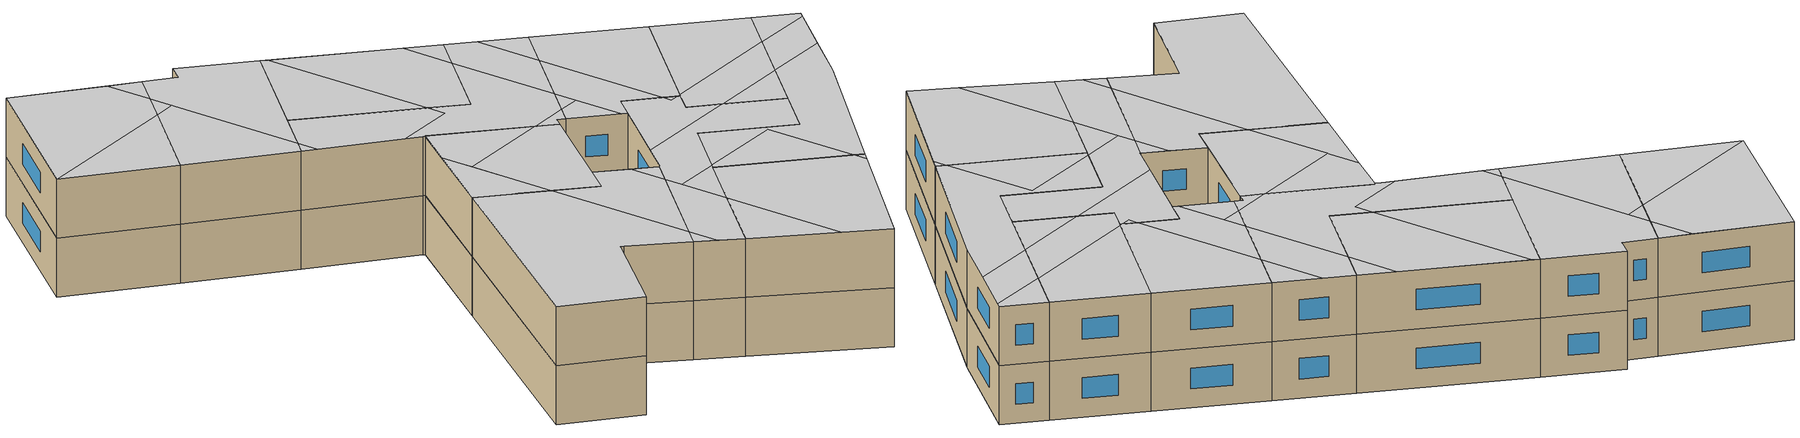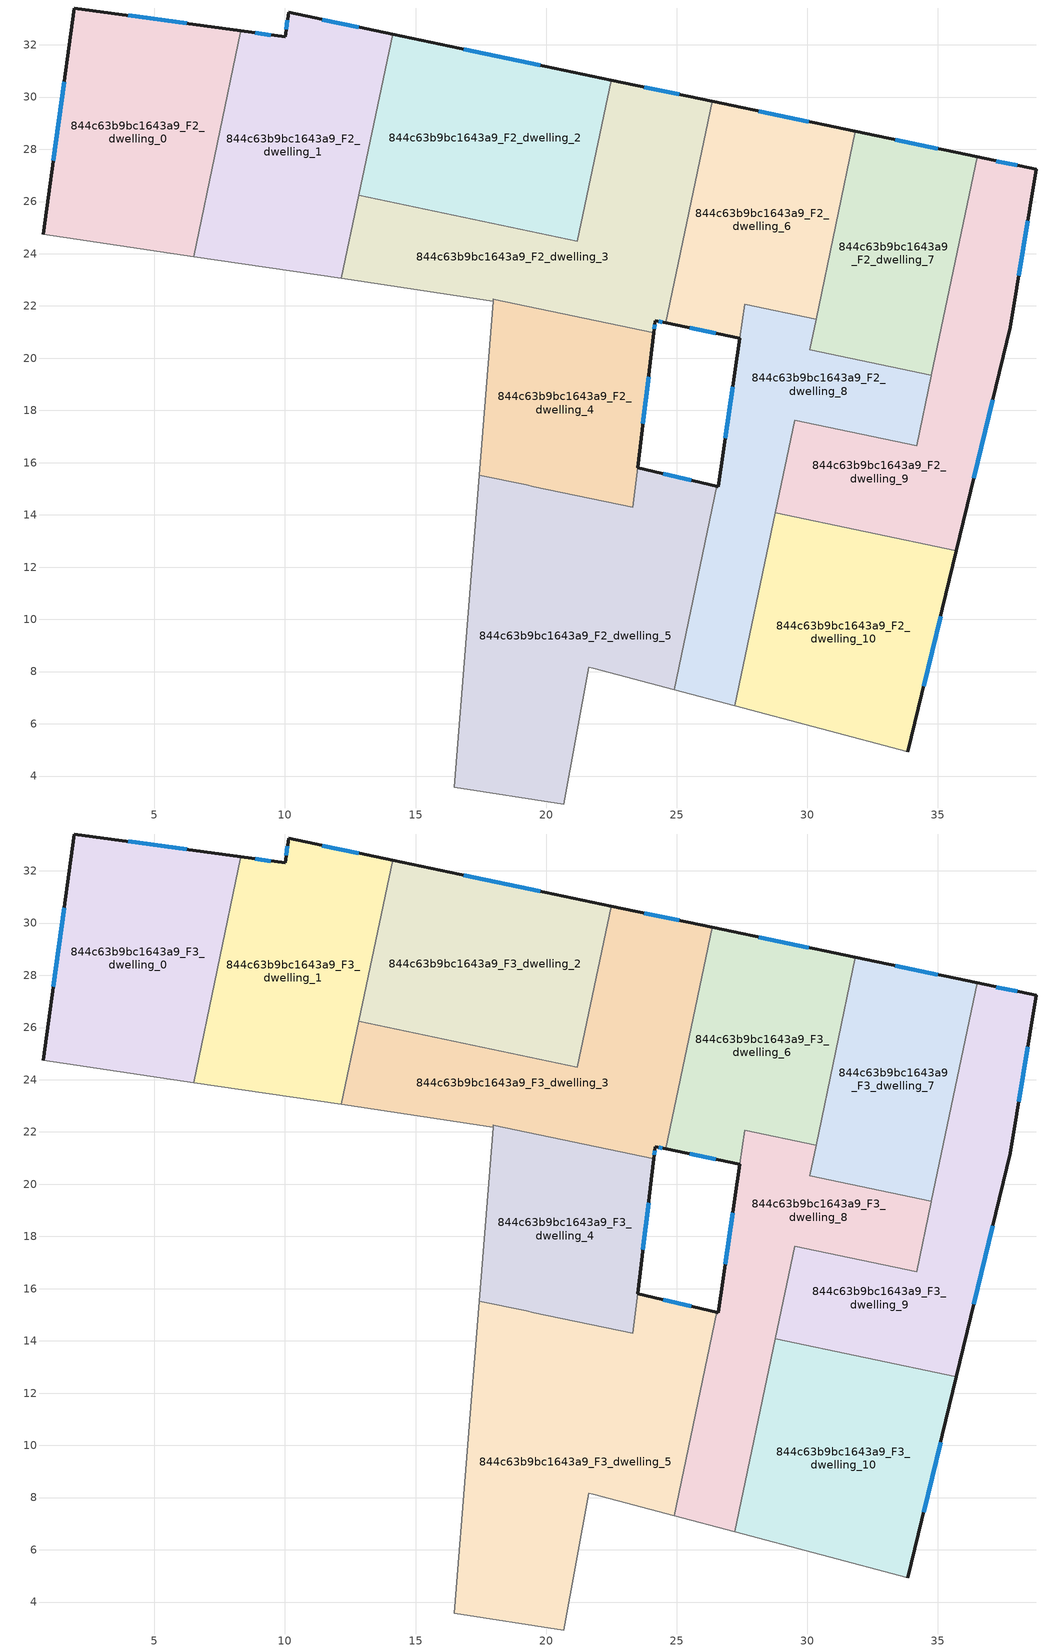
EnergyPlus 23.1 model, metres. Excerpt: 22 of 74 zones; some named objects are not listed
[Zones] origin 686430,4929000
844c63b9bc1643a9_F2_dwelling_0
 floor to 844c63b9bc1643a9_F1_dwelling_0 (EU_floor_Construction): 8.31,32.53 6.5,23.89 0.74,24.75 1.93,33.41 z6
 wall outside (EU_wall_Construction): 8.31,32.53 1.93,33.41 0.74,24.75 z6:9
 wall to 844c63b9bc1643a9_F2_dwelling_1 (EU_wall_Construction): 6.5,23.89 8.31,32.53 z6:9
 wall adiabatic (EU_wall_Construction): 0.74,24.75 6.5,23.89 z6:9
 window (EU_Window_Construction): 1.54,30.59 1.12,27.57 / 6.24,32.82 4,33.12 z6.98:8.02
844c63b9bc1643a9_F2_dwelling_1
 floor to 844c63b9bc1643a9_F1_dwelling_1 (EU_floor_Construction): 14.12,32.4 12.16,23.05 6.5,23.89 8.31,32.53 10.01,32.3 10.14,33.24 z6
 wall outside (EU_wall_Construction): 14.12,32.4 10.14,33.24 10.01,32.3 8.31,32.53 z6:9
 wall adiabatic (EU_wall_Construction): 6.5,23.89 12.16,23.05 z6:9
 wall to 844c63b9bc1643a9_F2_dwelling_2 (EU_wall_Construction): 12.83,26.24 14.12,32.4 z6:9
 wall to 844c63b9bc1643a9_F2_dwelling_3 (EU_wall_Construction): 12.16,23.05 12.83,26.24 z6:9
 window (EU_Window_Construction): 10.1,32.93 10.05,32.61 / 12.83,32.68 11.43,32.97 / 9.46,32.38 8.86,32.46 z6.98:8.02
844c63b9bc1643a9_F2_dwelling_10
 floor to 844c63b9bc1643a9_F1_dwelling_10 (EU_floor_Construction): 35.71,12.62 33.86,4.93 27.23,6.69 28.78,14.07 z6
 wall outside (EU_wall_Construction): 33.86,4.93 35.71,12.62 z6:9
 wall to 844c63b9bc1643a9_F2_dwelling_9 (EU_wall_Construction): 35.71,12.62 28.78,14.07 z6:9
 wall adiabatic (EU_wall_Construction): 27.23,6.69 33.86,4.93 z6:9
 wall to 844c63b9bc1643a9_F2_dwelling_8 (EU_wall_Construction): 28.78,14.07 27.23,6.69 z6:9
 window (EU_Window_Construction): 34.46,7.43 35.11,10.12 z6.98:8.02
844c63b9bc1643a9_F2_dwelling_2
 floor to 844c63b9bc1643a9_F1_dwelling_2 (EU_floor_Construction): 22.49,30.65 21.2,24.49 12.83,26.24 14.12,32.4 z6
 wall outside (EU_wall_Construction): 22.49,30.65 14.12,32.4 z6:9
 wall to 844c63b9bc1643a9_F2_dwelling_3 (EU_wall_Construction): 12.83,26.24 21.2,24.49 22.49,30.65 z6:9
 window (EU_Window_Construction): 19.77,31.22 16.84,31.83 z6.98:8.02
844c63b9bc1643a9_F2_dwelling_3
 floor to 844c63b9bc1643a9_F1_dwelling_3 (EU_floor_Construction): 26.36,29.83 24.58,21.36 24.18,21.44 24.12,20.98 17.97,22.27 17.97,22.19 17.84,22.21 12.16,23.05 12.83,26.24 21.2,24.49 22.49,30.65 z6
 wall outside (EU_wall_Construction): 26.36,29.83 22.49,30.65 / 24.12,20.98 24.18,21.44 24.58,21.36 z6:9
 wall to 844c63b9bc1643a9_F2_dwelling_6 (EU_wall_Construction): 24.58,21.36 26.36,29.83 z6:9
 wall to 844c63b9bc1643a9_F2_dwelling_4 (EU_wall_Construction): 17.97,22.19 17.97,22.27 / 17.98,22.27 24.12,20.98 z6:9
 wall adiabatic (EU_wall_Construction): 12.16,23.05 17.84,22.21 17.97,22.19 z6:9
 window (EU_Window_Construction): 25.1,30.1 23.75,30.38 / 24.31,21.41 24.45,21.38 / 24.14,21.13 24.16,21.29 z6.98:8.02
844c63b9bc1643a9_F2_dwelling_4
 floor to 844c63b9bc1643a9_F1_dwelling_4 (EU_floor_Construction): 24.12,20.98 23.32,14.29 19.54,15.09 19.24,15.15 17.43,15.53 17.97,22.19 17.98,22.27 z6
 wall outside (EU_wall_Construction): 23.51,15.8 24.12,20.98 z6:9
 wall to 844c63b9bc1643a9_F2_dwelling_5 (EU_wall_Construction): 17.43,15.53 19.24,15.15 19.54,15.09 23.32,14.29 23.5,15.8 z6:9
 wall adiabatic (EU_wall_Construction): 17.97,22.18 17.43,15.53 z6:9
 window (EU_Window_Construction): 23.71,17.49 23.92,19.3 z6.98:8.02
844c63b9bc1643a9_F2_dwelling_5
 floor to 844c63b9bc1643a9_F1_dwelling_5 (EU_floor_Construction): 26.54,15.09 24.9,7.3 21.81,8.12 21.63,8.17 20.68,2.93 16.48,3.57 17.44,15.53 19.24,15.15 19.54,15.09 23.32,14.29 23.51,15.8 z6
 wall outside (EU_wall_Construction): 26.54,15.09 23.51,15.8 z6:9
 wall adiabatic (EU_wall_Construction): 17.44,15.53 16.48,3.57 20.68,2.93 21.63,8.17 21.81,8.12 24.9,7.3 z6:9
 wall to 844c63b9bc1643a9_F2_dwelling_8 (EU_wall_Construction): 24.9,7.3 26.54,15.09 z6:9
 window (EU_Window_Construction): 25.55,15.32 24.49,15.57 z6.98:8.02
844c63b9bc1643a9_F2_dwelling_6
 floor to 844c63b9bc1643a9_F1_dwelling_6 (EU_floor_Construction): 31.85,28.68 30.34,21.5 27.61,22.07 27.42,20.76 24.58,21.36 26.36,29.83 z6
 wall outside (EU_wall_Construction): 31.85,28.68 26.36,29.83 / 24.58,21.36 27.42,20.76 z6:9
 wall to 844c63b9bc1643a9_F2_dwelling_8 (EU_wall_Construction): 27.42,20.76 27.61,22.07 30.34,21.5 z6:9
 wall to 844c63b9bc1643a9_F2_dwelling_7 (EU_wall_Construction): 30.34,21.5 31.85,28.68 z6:9
 window (EU_Window_Construction): 30.06,29.06 28.15,29.46 / 25.51,21.16 26.5,20.95 z6.98:8.02
844c63b9bc1643a9_F2_dwelling_7
 floor to 844c63b9bc1643a9_F1_dwelling_7 (EU_floor_Construction): 36.51,27.71 34.75,19.34 30.1,20.32 30.34,21.5 31.85,28.68 z6
 wall outside (EU_wall_Construction): 36.51,27.71 31.85,28.68 z6:9
 wall to 844c63b9bc1643a9_F2_dwelling_8 (EU_wall_Construction): 30.34,21.5 30.1,20.32 34.75,19.34 z6:9
 wall to 844c63b9bc1643a9_F2_dwelling_9 (EU_wall_Construction): 34.75,19.34 36.51,27.71 z6:9
 window (EU_Window_Construction): 34.99,28.02 33.36,28.37 z6.98:8.02
844c63b9bc1643a9_F2_dwelling_8
 floor to 844c63b9bc1643a9_F1_dwelling_8 (EU_floor_Construction): 34.75,19.34 34.19,16.64 29.53,17.62 27.23,6.69 24.9,7.3 26.54,15.09 26.59,15.08 27.42,20.76 27.61,22.07 30.34,21.49 30.1,20.32 z6
 wall outside (EU_wall_Construction): 27.42,20.75 26.59,15.08 26.54,15.09 z6:9
 wall to 844c63b9bc1643a9_F2_dwelling_9 (EU_wall_Construction): 28.78,14.07 29.53,17.62 34.19,16.64 34.75,19.34 z6:9
 wall adiabatic (EU_wall_Construction): 24.9,7.3 27.23,6.69 z6:9
 window (EU_Window_Construction): 27.15,18.91 26.86,16.93 z6.98:8.02
844c63b9bc1643a9_F2_dwelling_9
 floor to 844c63b9bc1643a9_F1_dwelling_9 (EU_floor_Construction): 38.78,27.23 37.78,21.19 35.71,12.62 28.78,14.07 29.53,17.62 34.19,16.64 36.51,27.71 z6
 wall outside (EU_wall_Construction): 35.71,12.62 37.78,21.19 38.78,27.23 36.51,27.71 z6:9
 window (EU_Window_Construction): 38.04,27.38 37.25,27.55 / 38.1,23.15 38.45,25.26 / 36.38,15.41 37.11,18.4 z6.98:8.02
844c63b9bc1643a9_F3_dwelling_0
 floor to 844c63b9bc1643a9_F2_dwelling_0 (EU_floor_Construction): 8.31,32.53 6.5,23.89 0.74,24.75 1.93,33.41 z9
 wall outside (EU_wall_Construction): 8.31,32.53 1.93,33.41 0.74,24.75 z9:12
 wall to 844c63b9bc1643a9_F3_dwelling_1 (EU_wall_Construction): 6.5,23.89 8.31,32.53 z9:12
 wall adiabatic (EU_wall_Construction): 0.74,24.75 6.5,23.89 z9:12
 window (EU_Window_Construction): 1.54,30.59 1.12,27.57 / 6.24,32.82 4,33.12 z9.98:11.02
 ceiling to 844c63b9bc1643a9_F4_dwelling_0 (EU_floor_Construction): 7.59,29.11 7.94,30.78 6.68,32.76 1.93,33.41 0.74,24.75 z12
 ceiling to 844c63b9bc1643a9_F4_dwelling_3 (EU_floor_Construction): 7.94,30.78 8.31,32.53 6.68,32.76 z12
 ceiling to 844c63b9bc1643a9_F4_dwelling_1 (EU_floor_Construction): 6.5,23.89 7.59,29.11 0.74,24.75 z12
844c63b9bc1643a9_F3_dwelling_1
 floor to 844c63b9bc1643a9_F2_dwelling_1 (EU_floor_Construction): 14.12,32.4 12.16,23.05 6.5,23.89 8.31,32.53 10.01,32.3 10.14,33.24 z9
 wall outside (EU_wall_Construction): 14.12,32.4 10.14,33.24 10.01,32.3 8.31,32.53 z9:12
 wall adiabatic (EU_wall_Construction): 6.5,23.89 12.16,23.05 z9:12
 wall to 844c63b9bc1643a9_F3_dwelling_2 (EU_wall_Construction): 12.83,26.24 14.12,32.4 z9:12
 wall to 844c63b9bc1643a9_F3_dwelling_3 (EU_wall_Construction): 12.16,23.05 12.83,26.24 z9:12
 window (EU_Window_Construction): 10.1,32.93 10.05,32.61 / 12.83,32.68 11.43,32.97 / 9.46,32.38 8.86,32.46 z9.98:11.02
 ceiling to 844c63b9bc1643a9_F4_dwelling_3 (EU_floor_Construction): 12.33,23.87 14.12,32.4 10.14,33.24 10.01,32.3 8.31,32.53 7.94,30.77 z12
 ceiling to 844c63b9bc1643a9_F4_dwelling_0 (EU_floor_Construction): 8.6,29.75 7.94,30.77 7.59,29.11 z12
 ceiling to 844c63b9bc1643a9_F4_dwelling_1 (EU_floor_Construction): 12.16,23.05 12.33,23.87 8.6,29.75 7.59,29.11 6.5,23.89 z12
844c63b9bc1643a9_F3_dwelling_10
 floor to 844c63b9bc1643a9_F2_dwelling_10 (EU_floor_Construction): 35.71,12.62 33.86,4.93 27.23,6.69 28.78,14.07 z9
 wall outside (EU_wall_Construction): 33.86,4.93 35.71,12.62 z9:12
 wall to 844c63b9bc1643a9_F3_dwelling_9 (EU_wall_Construction): 35.71,12.62 28.78,14.07 z9:12
 wall adiabatic (EU_wall_Construction): 27.23,6.69 33.86,4.93 z9:12
 wall to 844c63b9bc1643a9_F3_dwelling_8 (EU_wall_Construction): 28.78,14.07 27.23,6.69 z9:12
 window (EU_Window_Construction): 34.46,7.43 35.11,10.12 z9.98:11.02
 ceiling to 844c63b9bc1643a9_F4_dwelling_7 (EU_floor_Construction): 33.86,4.93 35.59,12.13 35.21,12.72 28.78,14.07 28.12,10.92 31.53,5.55 z12
 ceiling to 844c63b9bc1643a9_F4_dwelling_9 (EU_floor_Construction): 35.59,12.13 35.71,12.62 35.21,12.72 z12
 ceiling to 844c63b9bc1643a9_F4_dwelling_5 (EU_floor_Construction): 31.53,5.55 28.12,10.92 27.23,6.69 z12
844c63b9bc1643a9_F3_dwelling_2
 floor to 844c63b9bc1643a9_F2_dwelling_2 (EU_floor_Construction): 22.49,30.65 21.2,24.49 12.83,26.24 14.12,32.4 z9
 wall outside (EU_wall_Construction): 22.49,30.65 14.12,32.4 z9:12
 wall to 844c63b9bc1643a9_F3_dwelling_3 (EU_wall_Construction): 12.83,26.24 21.2,24.49 22.49,30.65 z9:12
 window (EU_Window_Construction): 19.77,31.22 16.84,31.83 z9.98:11.02
 ceiling to 844c63b9bc1643a9_F4_dwelling_4 (EU_floor_Construction): 21.2,24.49 22.09,28.75 20.64,31.04 14.51,32.32 19.23,24.9 z12
 ceiling to 844c63b9bc1643a9_F4_dwelling_3 (EU_floor_Construction): 19.23,24.9 14.51,32.32 14.12,32.4 12.83,26.24 z12
 ceiling to 844c63b9bc1643a9_F4_dwelling_6 (EU_floor_Construction): 22.09,28.75 22.49,30.65 20.64,31.04 z12
844c63b9bc1643a9_F3_dwelling_3
 floor to 844c63b9bc1643a9_F2_dwelling_3 (EU_floor_Construction): 26.36,29.83 24.58,21.36 24.18,21.44 24.12,20.98 17.97,22.27 17.97,22.19 17.84,22.21 12.16,23.05 12.83,26.24 21.2,24.49 22.49,30.65 z9
 wall outside (EU_wall_Construction): 26.36,29.83 22.49,30.65 / 24.12,20.98 24.18,21.44 24.58,21.36 z9:12
 wall to 844c63b9bc1643a9_F3_dwelling_6 (EU_wall_Construction): 24.58,21.36 26.36,29.83 z9:12
 wall to 844c63b9bc1643a9_F3_dwelling_4 (EU_wall_Construction): 17.97,22.19 17.97,22.27 / 17.98,22.27 24.12,20.98 z9:12
 wall adiabatic (EU_wall_Construction): 12.16,23.05 17.84,22.21 17.97,22.19 z9:12
 window (EU_Window_Construction): 25.1,30.1 23.75,30.38 / 24.31,21.41 24.45,21.38 / 24.14,21.13 24.16,21.29 z9.98:11.02
 ceiling to 844c63b9bc1643a9_F4_dwelling_4 (EU_floor_Construction): 24.79,22.36 25.13,23.97 22.09,28.75 21.2,24.49 19.23,24.9 19.75,24.07 17.01,22.33 17.84,22.21 17.97,22.19 17.97,22.27 23,21.21 z12
 ceiling to 844c63b9bc1643a9_F4_dwelling_8 (EU_floor_Construction): 25.86,27.43 26.36,29.83 24.02,30.33 z12
 ceiling to 844c63b9bc1643a9_F4_dwelling_3 (EU_floor_Construction): 19.75,24.07 19.23,24.9 12.83,26.24 12.33,23.87 12.92,22.94 17.01,22.33 z12
 ceiling to 844c63b9bc1643a9_F4_dwelling_5 (EU_floor_Construction): 24.58,21.36 24.79,22.36 23,21.21 24.12,20.98 24.18,21.44 z12
 ceiling to 844c63b9bc1643a9_F4_dwelling_6 (EU_floor_Construction): 25.13,23.97 25.86,27.43 24.02,30.33 22.49,30.65 22.09,28.75 z12
 ceiling to 844c63b9bc1643a9_F4_dwelling_1 (EU_floor_Construction): 12.92,22.94 12.33,23.87 12.16,23.05 z12
844c63b9bc1643a9_F3_dwelling_4
 floor to 844c63b9bc1643a9_F2_dwelling_4 (EU_floor_Construction): 24.12,20.98 23.32,14.29 19.54,15.09 19.24,15.15 17.43,15.53 17.97,22.19 17.98,22.27 z9
 wall outside (EU_wall_Construction): 23.51,15.8 24.12,20.98 z9:12
 wall to 844c63b9bc1643a9_F3_dwelling_5 (EU_wall_Construction): 17.43,15.53 19.24,15.15 19.54,15.09 23.32,14.29 23.5,15.8 z9:12
 wall adiabatic (EU_wall_Construction): 17.97,22.18 17.43,15.53 z9:12
 window (EU_Window_Construction): 23.71,17.49 23.92,19.3 z9.98:11.02
 ceiling to 844c63b9bc1643a9_F4_dwelling_5 (EU_floor_Construction): 23.32,14.29 24.12,20.98 23,21.21 18.69,18.48 21.05,14.77 z12
 ceiling to 844c63b9bc1643a9_F4_dwelling_2 (EU_floor_Construction): 21.05,14.77 17.79,19.91 17.43,15.53 19.24,15.15 19.54,15.09 z12
 ceiling to 844c63b9bc1643a9_F4_dwelling_4 (EU_floor_Construction): 23,21.21 17.98,22.27 17.97,22.19 17.79,19.9 18.69,18.48 z12
844c63b9bc1643a9_F3_dwelling_5
 floor to 844c63b9bc1643a9_F2_dwelling_5 (EU_floor_Construction): 26.54,15.09 24.9,7.3 21.81,8.12 21.63,8.17 20.68,2.93 16.48,3.57 17.44,15.53 19.24,15.15 19.54,15.09 23.32,14.29 23.51,15.8 z9
 wall outside (EU_wall_Construction): 26.54,15.09 23.51,15.8 z9:12
 wall adiabatic (EU_wall_Construction): 17.44,15.53 16.48,3.57 20.68,2.93 21.63,8.17 21.81,8.12 24.9,7.3 z9:12
 wall to 844c63b9bc1643a9_F3_dwelling_8 (EU_wall_Construction): 24.9,7.3 26.54,15.09 z9:12
 window (EU_Window_Construction): 25.55,15.32 24.49,15.57 z9.98:11.02
 ceiling to 844c63b9bc1643a9_F4_dwelling_2 (EU_floor_Construction): 24.9,7.3 25.13,8.36 21.05,14.77 19.54,15.09 19.24,15.15 17.44,15.53 16.48,3.57 20.68,2.93 21.63,8.17 z12
 ceiling to 844c63b9bc1643a9_F4_dwelling_9 (EU_floor_Construction): 26.27,13.82 26.54,15.09 25.28,15.39 z12
 ceiling to 844c63b9bc1643a9_F4_dwelling_5 (EU_floor_Construction): 25.13,8.36 26.27,13.82 25.28,15.39 23.51,15.8 23.32,14.29 21.05,14.77 z12
844c63b9bc1643a9_F3_dwelling_6
 floor to 844c63b9bc1643a9_F2_dwelling_6 (EU_floor_Construction): 31.85,28.68 30.34,21.5 27.61,22.07 27.42,20.76 24.58,21.36 26.36,29.83 z9
 wall outside (EU_wall_Construction): 31.85,28.68 26.36,29.83 / 24.58,21.36 27.42,20.76 z9:12
 wall to 844c63b9bc1643a9_F3_dwelling_8 (EU_wall_Construction): 27.42,20.76 27.61,22.07 30.34,21.5 z9:12
 wall to 844c63b9bc1643a9_F3_dwelling_7 (EU_wall_Construction): 30.34,21.5 31.85,28.68 z9:12
 window (EU_Window_Construction): 30.06,29.06 28.15,29.46 / 25.51,21.16 26.5,20.95 z9.98:11.02
 ceiling to 844c63b9bc1643a9_F4_dwelling_8 (EU_floor_Construction): 30.36,21.61 31.85,28.68 26.36,29.83 25.86,27.43 29.53,21.67 30.22,21.52 z12
 ceiling to 844c63b9bc1643a9_F4_dwelling_6 (EU_floor_Construction): 29.53,21.67 25.86,27.43 25.13,23.97 27.13,20.82 27.42,20.76 27.61,22.07 z12
 ceiling to 844c63b9bc1643a9_F4_dwelling_4 (EU_floor_Construction): 25.76,22.97 25.13,23.97 24.79,22.36 z12
 ceiling to 844c63b9bc1643a9_F4_dwelling_5 (EU_floor_Construction): 27.13,20.82 25.76,22.97 24.79,22.36 24.58,21.36 z12
844c63b9bc1643a9_F3_dwelling_7
 floor to 844c63b9bc1643a9_F2_dwelling_7 (EU_floor_Construction): 36.51,27.71 34.75,19.34 30.1,20.32 30.34,21.5 31.85,28.68 z9
 wall outside (EU_wall_Construction): 36.51,27.71 31.85,28.68 z9:12
 wall to 844c63b9bc1643a9_F3_dwelling_8 (EU_wall_Construction): 30.34,21.5 30.1,20.32 34.75,19.34 z9:12
 wall to 844c63b9bc1643a9_F3_dwelling_9 (EU_wall_Construction): 34.75,19.34 36.51,27.71 z9:12
 window (EU_Window_Construction): 34.99,28.02 33.36,28.37 z9.98:11.02
 ceiling to 844c63b9bc1643a9_F4_dwelling_6 (EU_floor_Construction): 35.36,22.23 35.98,25.18 30.36,21.61 30.34,21.5 30.1,20.32 31.79,19.96 z12
 ceiling to 844c63b9bc1643a9_F4_dwelling_8 (EU_floor_Construction): 35.98,25.18 36.51,27.71 31.85,28.68 30.36,21.61 z12
 ceiling to 844c63b9bc1643a9_F4_dwelling_9 (EU_floor_Construction): 34.75,19.34 35.36,22.23 31.79,19.96 z12
844c63b9bc1643a9_F3_dwelling_8
 floor to 844c63b9bc1643a9_F2_dwelling_8 (EU_floor_Construction): 34.75,19.34 34.19,16.64 29.53,17.62 27.23,6.69 24.9,7.3 26.54,15.09 26.59,15.08 27.42,20.76 27.61,22.07 30.34,21.49 30.1,20.32 z9
 wall outside (EU_wall_Construction): 27.42,20.75 26.59,15.08 26.54,15.09 z9:12
 wall to 844c63b9bc1643a9_F3_dwelling_9 (EU_wall_Construction): 28.78,14.07 29.53,17.62 34.19,16.64 34.75,19.34 z9:12
 wall adiabatic (EU_wall_Construction): 24.9,7.3 27.23,6.69 z9:12
 window (EU_Window_Construction): 27.15,18.91 26.86,16.93 z9.98:11.02
 ceiling to 844c63b9bc1643a9_F4_dwelling_9 (EU_floor_Construction): 34.19,16.64 34.75,19.34 31.79,19.96 26.84,16.82 26.59,15.08 26.54,15.09 26.27,13.82 26.78,13.02 28.83,14.32 29.53,17.62 z12
 ceiling to 844c63b9bc1643a9_F4_dwelling_7 (EU_floor_Construction): 28.12,10.92 28.83,14.32 26.78,13.02 z12
 ceiling to 844c63b9bc1643a9_F4_dwelling_2 (EU_floor_Construction): 25.98,7.02 25.13,8.36 24.9,7.3 z12
 ceiling to 844c63b9bc1643a9_F4_dwelling_6 (EU_floor_Construction): 31.79,19.96 30.1,20.32 30.34,21.5 30.22,21.52 29.79,21.25 29.53,21.67 27.61,22.07 26.84,16.82 z12
 ceiling to 844c63b9bc1643a9_F4_dwelling_5 (EU_floor_Construction): 27.23,6.69 28.12,10.92 26.27,13.82 25.13,8.36 25.98,7.02 z12
 ceiling to 844c63b9bc1643a9_F4_dwelling_8 (EU_floor_Construction): 30.22,21.52 29.53,21.67 29.79,21.25 z12
844c63b9bc1643a9_F3_dwelling_9
 floor to 844c63b9bc1643a9_F2_dwelling_9 (EU_floor_Construction): 38.78,27.23 37.78,21.19 35.71,12.62 28.78,14.07 29.53,17.62 34.19,16.64 36.51,27.71 z9
 wall outside (EU_wall_Construction): 35.71,12.62 37.78,21.19 38.78,27.23 36.51,27.71 z9:12
 window (EU_Window_Construction): 38.04,27.38 37.25,27.55 / 38.1,23.15 38.45,25.26 / 36.38,15.41 37.11,18.4 z9.98:11.02
 ceiling to 844c63b9bc1643a9_F4_dwelling_9 (EU_floor_Construction): 35.71,12.62 37.78,21.19 38.25,24.07 35.36,22.23 34.19,16.64 29.53,17.62 28.83,14.32 32.65,16.75 35.21,12.72 z12
 ceiling to 844c63b9bc1643a9_F4_dwelling_8 (EU_floor_Construction): 38.73,26.93 38.78,27.23 36.51,27.71 35.98,25.18 z12
 ceiling to 844c63b9bc1643a9_F4_dwelling_7 (EU_floor_Construction): 35.21,12.72 32.65,16.75 28.83,14.32 28.78,14.07 z12
 ceiling to 844c63b9bc1643a9_F4_dwelling_6 (EU_floor_Construction): 38.25,24.07 38.73,26.93 35.98,25.18 35.36,22.23 z12
[Building]
EU S2 Campaign: North Axis=0; Terrain=City; Solar Distribution=FullExterior
[Site:Location]
Bologna: Latitude=44.5; Longitude=11.25; Time Zone=1; Elevation=37
[SizingPeriod:WeatherFileDays]
AnnualSizingPeriod: Begin Month=1; Begin Day of Month=1; End Month=12; End Day of Month=31; Day of Week for Start Day=Monday; Use Weather File Daylight Saving Period=No; Use Weather File Rain and Snow Indicators=No
[MATERIAL]
EU_InternalMass_Material: Roughness=MediumRough; Thickness=0.1; Conductivity=1; Density=1800; Specific Heat=900; Thermal Absorptance=0.9; Solar Absorptance=0.7; Visible Absorptance=0.7
[MATERIAL:NOMASS] Roughness=MediumRough; Thermal Absorptance=0.9; Solar Absorptance=0.7; Visible Absorptance=0.7
Name | Thermal Resistance
EU_wall_NoMass | 0.905828
EU_floor_NoMass | 0.67114
[WINDOWMATERIAL:SIMPLEGLAZINGSYSTEM]
EU_Window_SimpleGlazing: UFactor=4.52486; Solar Heat Gain Coefficient=0.85; Visible Transmittance=0.85
[CONSTRUCTION]
EU_wall_Construction: EU_wall_NoMass
EU_floor_Construction: EU_floor_NoMass
EU_Window_Construction: EU_Window_SimpleGlazing
EU_InternalMass_Construction: EU_InternalMass_Material
[ZONE] Type=1; Multiplier=1; Ceiling Height=autocalculate; Floor Area=autocalculate; Part of Total Floor Area=Yes
Name | Volume
844c63b9bc1643a9_F2_dwelling_0; 844c63b9bc1643a9_F3_dwelling_0 | 161.502
844c63b9bc1643a9_F2_dwelling_1; 844c63b9bc1643a9_F3_dwelling_1 | 161.514
844c63b9bc1643a9_F2_dwelling_10; 844c63b9bc1643a9_F3_dwelling_10 | 161.509
844c63b9bc1643a9_F2_dwelling_2; 844c63b9bc1643a9_F3_dwelling_2 | 161.512
844c63b9bc1643a9_F2_dwelling_3; 844c63b9bc1643a9_F3_dwelling_3 | 184.959
844c63b9bc1643a9_F2_dwelling_4; 844c63b9bc1643a9_F3_dwelling_4 | 123.781
844c63b9bc1643a9_F2_dwelling_5; 844c63b9bc1643a9_F3_dwelling_5 | 251.881
844c63b9bc1643a9_F2_dwelling_6; 844c63b9bc1643a9_F3_dwelling_6 | 134.736
844c63b9bc1643a9_F2_dwelling_7; 844c63b9bc1643a9_F3_dwelling_7 | 122.133
844c63b9bc1643a9_F2_dwelling_8; 844c63b9bc1643a9_F3_dwelling_8 | 151.551
844c63b9bc1643a9_F2_dwelling_9; 844c63b9bc1643a9_F3_dwelling_9 | 161.505
[INTERNALMASS] Construction=EU_InternalMass_Construction
Name | Zone or ZoneList | Surface Area
844c63b9bc1643a9_F2_dwelling_0_EU_InternalMass | 844c63b9bc1643a9_F2_dwelling_0 | 53.8338
844c63b9bc1643a9_F2_dwelling_1_EU_InternalMass | 844c63b9bc1643a9_F2_dwelling_1 | 53.838
844c63b9bc1643a9_F2_dwelling_2_EU_InternalMass | 844c63b9bc1643a9_F2_dwelling_2 | 53.8394
844c63b9bc1643a9_F2_dwelling_3_EU_InternalMass | 844c63b9bc1643a9_F2_dwelling_3 | 61.6538
844c63b9bc1643a9_F2_dwelling_4_EU_InternalMass | 844c63b9bc1643a9_F2_dwelling_4 | 41.2676
844c63b9bc1643a9_F2_dwelling_5_EU_InternalMass | 844c63b9bc1643a9_F2_dwelling_5 | 83.9571
844c63b9bc1643a9_F2_dwelling_6_EU_InternalMass | 844c63b9bc1643a9_F2_dwelling_6 | 44.9112
844c63b9bc1643a9_F2_dwelling_7_EU_InternalMass | 844c63b9bc1643a9_F2_dwelling_7 | 40.7075
844c63b9bc1643a9_F2_dwelling_8_EU_InternalMass | 844c63b9bc1643a9_F2_dwelling_8 | 50.5172
844c63b9bc1643a9_F2_dwelling_9_EU_InternalMass | 844c63b9bc1643a9_F2_dwelling_9 | 53.8388
844c63b9bc1643a9_F2_dwelling_10_EU_InternalMass | 844c63b9bc1643a9_F2_dwelling_10 | 53.8377
844c63b9bc1643a9_F3_dwelling_0_EU_InternalMass | 844c63b9bc1643a9_F3_dwelling_0 | 53.8338
844c63b9bc1643a9_F3_dwelling_1_EU_InternalMass | 844c63b9bc1643a9_F3_dwelling_1 | 53.838
844c63b9bc1643a9_F3_dwelling_2_EU_InternalMass | 844c63b9bc1643a9_F3_dwelling_2 | 53.8394
844c63b9bc1643a9_F3_dwelling_3_EU_InternalMass | 844c63b9bc1643a9_F3_dwelling_3 | 61.6538
844c63b9bc1643a9_F3_dwelling_4_EU_InternalMass | 844c63b9bc1643a9_F3_dwelling_4 | 41.2676
844c63b9bc1643a9_F3_dwelling_5_EU_InternalMass | 844c63b9bc1643a9_F3_dwelling_5 | 83.9571
844c63b9bc1643a9_F3_dwelling_6_EU_InternalMass | 844c63b9bc1643a9_F3_dwelling_6 | 44.9112
844c63b9bc1643a9_F3_dwelling_7_EU_InternalMass | 844c63b9bc1643a9_F3_dwelling_7 | 40.7075
844c63b9bc1643a9_F3_dwelling_8_EU_InternalMass | 844c63b9bc1643a9_F3_dwelling_8 | 50.5172
844c63b9bc1643a9_F3_dwelling_9_EU_InternalMass | 844c63b9bc1643a9_F3_dwelling_9 | 53.8388
844c63b9bc1643a9_F3_dwelling_10_EU_InternalMass | 844c63b9bc1643a9_F3_dwelling_10 | 53.8377
[OTHEREQUIPMENT] Fuel Type=Electricity; Design Level Calculation Method=Watts/Area; Power per Zone Floor Area=1; Fraction Latent=0; Fraction Radiant=0; Fraction Lost=0; Carbon Dioxide Generation Rate=0; EndUse Subcategory=EU_Step8_InternalGains
Name | Zone or ZoneList or Space or SpaceList | Schedule
EU_Step8_InternalGain_844c63b9bc1643a9_F2_dwelling_0_f000 | 844c63b9bc1643a9_F2_dwelling_0 | EU_Step8_GainSchedule_844c63b9bc1643a9_F2_dwelling_0_f000
EU_Step8_InternalGain_844c63b9bc1643a9_F2_dwelling_1_f000 | 844c63b9bc1643a9_F2_dwelling_1 | EU_Step8_GainSchedule_844c63b9bc1643a9_F2_dwelling_1_f000
EU_Step8_InternalGain_844c63b9bc1643a9_F2_dwelling_2_f000 | 844c63b9bc1643a9_F2_dwelling_2 | EU_Step8_GainSchedule_844c63b9bc1643a9_F2_dwelling_2_f000
EU_Step8_InternalGain_844c63b9bc1643a9_F2_dwelling_3_f000 | 844c63b9bc1643a9_F2_dwelling_3 | EU_Step8_GainSchedule_844c63b9bc1643a9_F2_dwelling_3_f000
EU_Step8_InternalGain_844c63b9bc1643a9_F2_dwelling_4_f000 | 844c63b9bc1643a9_F2_dwelling_4 | EU_Step8_GainSchedule_844c63b9bc1643a9_F2_dwelling_4_f000
EU_Step8_InternalGain_844c63b9bc1643a9_F2_dwelling_5_f000 | 844c63b9bc1643a9_F2_dwelling_5 | EU_Step8_GainSchedule_844c63b9bc1643a9_F2_dwelling_5_f000
EU_Step8_InternalGain_844c63b9bc1643a9_F2_dwelling_6_f000 | 844c63b9bc1643a9_F2_dwelling_6 | EU_Step8_GainSchedule_844c63b9bc1643a9_F2_dwelling_6_f000
EU_Step8_InternalGain_844c63b9bc1643a9_F2_dwelling_7_f000 | 844c63b9bc1643a9_F2_dwelling_7 | EU_Step8_GainSchedule_844c63b9bc1643a9_F2_dwelling_7_f000
EU_Step8_InternalGain_844c63b9bc1643a9_F2_dwelling_8_f000 | 844c63b9bc1643a9_F2_dwelling_8 | EU_Step8_GainSchedule_844c63b9bc1643a9_F2_dwelling_8_f000
EU_Step8_InternalGain_844c63b9bc1643a9_F2_dwelling_9_f000 | 844c63b9bc1643a9_F2_dwelling_9 | EU_Step8_GainSchedule_844c63b9bc1643a9_F2_dwelling_9_f000
EU_Step8_InternalGain_844c63b9bc1643a9_F2_dwelling_10_f000 | 844c63b9bc1643a9_F2_dwelling_10 | EU_Step8_GainSchedule_844c63b9bc1643a9_F2_dwelling_10_f000
EU_Step8_InternalGain_844c63b9bc1643a9_F3_dwelling_0_f000 | 844c63b9bc1643a9_F3_dwelling_0 | EU_Step8_GainSchedule_844c63b9bc1643a9_F3_dwelling_0_f000
EU_Step8_InternalGain_844c63b9bc1643a9_F3_dwelling_1_f000 | 844c63b9bc1643a9_F3_dwelling_1 | EU_Step8_GainSchedule_844c63b9bc1643a9_F3_dwelling_1_f000
EU_Step8_InternalGain_844c63b9bc1643a9_F3_dwelling_2_f000 | 844c63b9bc1643a9_F3_dwelling_2 | EU_Step8_GainSchedule_844c63b9bc1643a9_F3_dwelling_2_f000
EU_Step8_InternalGain_844c63b9bc1643a9_F3_dwelling_3_f000 | 844c63b9bc1643a9_F3_dwelling_3 | EU_Step8_GainSchedule_844c63b9bc1643a9_F3_dwelling_3_f000
EU_Step8_InternalGain_844c63b9bc1643a9_F3_dwelling_4_f000 | 844c63b9bc1643a9_F3_dwelling_4 | EU_Step8_GainSchedule_844c63b9bc1643a9_F3_dwelling_4_f000
EU_Step8_InternalGain_844c63b9bc1643a9_F3_dwelling_5_f000 | 844c63b9bc1643a9_F3_dwelling_5 | EU_Step8_GainSchedule_844c63b9bc1643a9_F3_dwelling_5_f000
EU_Step8_InternalGain_844c63b9bc1643a9_F3_dwelling_6_f000 | 844c63b9bc1643a9_F3_dwelling_6 | EU_Step8_GainSchedule_844c63b9bc1643a9_F3_dwelling_6_f000
EU_Step8_InternalGain_844c63b9bc1643a9_F3_dwelling_7_f000 | 844c63b9bc1643a9_F3_dwelling_7 | EU_Step8_GainSchedule_844c63b9bc1643a9_F3_dwelling_7_f000
EU_Step8_InternalGain_844c63b9bc1643a9_F3_dwelling_8_f000 | 844c63b9bc1643a9_F3_dwelling_8 | EU_Step8_GainSchedule_844c63b9bc1643a9_F3_dwelling_8_f000
EU_Step8_InternalGain_844c63b9bc1643a9_F3_dwelling_9_f000 | 844c63b9bc1643a9_F3_dwelling_9 | EU_Step8_GainSchedule_844c63b9bc1643a9_F3_dwelling_9_f000
EU_Step8_InternalGain_844c63b9bc1643a9_F3_dwelling_10_f000 | 844c63b9bc1643a9_F3_dwelling_10 | EU_Step8_GainSchedule_844c63b9bc1643a9_F3_dwelling_10_f000
[ZONEVENTILATION:DESIGNFLOWRATE] Schedule=EU_AlwaysOn; Design Flow Rate Calculation Method=AirChanges/Hour; Air Changes per Hour=0.73129; Ventilation Type=Natural; Fan Pressure Rise=0; Fan Total Efficiency=1; Constant Term Coefficient=1; Temperature Term Coefficient=0; Velocity Term Coefficient=0; Velocity Squared Term Coefficient=0; Minimum Indoor Temperature=-100; Maximum Indoor Temperature=100; Delta Temperature=-100; Minimum Outdoor Temperature=-100; Maximum Outdoor Temperature=100; Maximum Wind Speed=40
Name | Zone or ZoneList or Space or SpaceList
EU_ConstantAir_844c63b9bc1643a9_F2_dwelling_0 | 844c63b9bc1643a9_F2_dwelling_0
EU_ConstantAir_844c63b9bc1643a9_F2_dwelling_1 | 844c63b9bc1643a9_F2_dwelling_1
EU_ConstantAir_844c63b9bc1643a9_F2_dwelling_2 | 844c63b9bc1643a9_F2_dwelling_2
EU_ConstantAir_844c63b9bc1643a9_F2_dwelling_3 | 844c63b9bc1643a9_F2_dwelling_3
EU_ConstantAir_844c63b9bc1643a9_F2_dwelling_4 | 844c63b9bc1643a9_F2_dwelling_4
EU_ConstantAir_844c63b9bc1643a9_F2_dwelling_5 | 844c63b9bc1643a9_F2_dwelling_5
EU_ConstantAir_844c63b9bc1643a9_F2_dwelling_6 | 844c63b9bc1643a9_F2_dwelling_6
EU_ConstantAir_844c63b9bc1643a9_F2_dwelling_7 | 844c63b9bc1643a9_F2_dwelling_7
EU_ConstantAir_844c63b9bc1643a9_F2_dwelling_8 | 844c63b9bc1643a9_F2_dwelling_8
EU_ConstantAir_844c63b9bc1643a9_F2_dwelling_9 | 844c63b9bc1643a9_F2_dwelling_9
EU_ConstantAir_844c63b9bc1643a9_F2_dwelling_10 | 844c63b9bc1643a9_F2_dwelling_10
EU_ConstantAir_844c63b9bc1643a9_F3_dwelling_0 | 844c63b9bc1643a9_F3_dwelling_0
EU_ConstantAir_844c63b9bc1643a9_F3_dwelling_1 | 844c63b9bc1643a9_F3_dwelling_1
EU_ConstantAir_844c63b9bc1643a9_F3_dwelling_2 | 844c63b9bc1643a9_F3_dwelling_2
EU_ConstantAir_844c63b9bc1643a9_F3_dwelling_3 | 844c63b9bc1643a9_F3_dwelling_3
EU_ConstantAir_844c63b9bc1643a9_F3_dwelling_4 | 844c63b9bc1643a9_F3_dwelling_4
EU_ConstantAir_844c63b9bc1643a9_F3_dwelling_5 | 844c63b9bc1643a9_F3_dwelling_5
EU_ConstantAir_844c63b9bc1643a9_F3_dwelling_6 | 844c63b9bc1643a9_F3_dwelling_6
EU_ConstantAir_844c63b9bc1643a9_F3_dwelling_7 | 844c63b9bc1643a9_F3_dwelling_7
EU_ConstantAir_844c63b9bc1643a9_F3_dwelling_8 | 844c63b9bc1643a9_F3_dwelling_8
EU_ConstantAir_844c63b9bc1643a9_F3_dwelling_9 | 844c63b9bc1643a9_F3_dwelling_9
EU_ConstantAir_844c63b9bc1643a9_F3_dwelling_10 | 844c63b9bc1643a9_F3_dwelling_10
[HVACTEMPLATE:ZONE:IDEALLOADSAIRSYSTEM] System Availability Schedule=EU_AlwaysOn; Maximum Heating Supply Air Temperature=50; Minimum Cooling Supply Air Temperature=13; Maximum Heating Supply Air Humidity Ratio=0.0156; Minimum Cooling Supply Air Humidity Ratio=0.0077; Heating Limit=NoLimit; Cooling Limit=NoLimit; Heating Availability Schedule=EU_AlwaysOn; Cooling Availability Schedule=EU_CoolingOff; Dehumidification Control Type=ConstantSensibleHeatRatio; Cooling Sensible Heat Ratio=0.7; Dehumidification Setpoint=60; Humidification Control Type=None; Humidification Setpoint=30; Outdoor Air Method=None; Outdoor Air Flow Rate per Person=0.00944; Outdoor Air Flow Rate per Zone Floor Area=0; Outdoor Air Flow Rate per Zone=0; Demand Controlled Ventilation Type=None; Outdoor Air Economizer Type=NoEconomizer; Heat Recovery Type=None; Sensible Heat Recovery Effectiveness=0.7; Latent Heat Recovery Effectiveness=0.65
Name | Template Thermostat
844c63b9bc1643a9_F2_dwelling_0 | EU_HeatOnly_844c63b9bc1643a9_F2_dwelling_0
844c63b9bc1643a9_F2_dwelling_1 | EU_HeatOnly_844c63b9bc1643a9_F2_dwelling_1
844c63b9bc1643a9_F2_dwelling_2 | EU_HeatOnly_844c63b9bc1643a9_F2_dwelling_2
844c63b9bc1643a9_F2_dwelling_3 | EU_HeatOnly_844c63b9bc1643a9_F2_dwelling_3
844c63b9bc1643a9_F2_dwelling_4 | EU_HeatOnly_844c63b9bc1643a9_F2_dwelling_4
844c63b9bc1643a9_F2_dwelling_5 | EU_HeatOnly_844c63b9bc1643a9_F2_dwelling_5
844c63b9bc1643a9_F2_dwelling_6 | EU_HeatOnly_844c63b9bc1643a9_F2_dwelling_6
844c63b9bc1643a9_F2_dwelling_7 | EU_HeatOnly_844c63b9bc1643a9_F2_dwelling_7
844c63b9bc1643a9_F2_dwelling_8 | EU_HeatOnly_844c63b9bc1643a9_F2_dwelling_8
844c63b9bc1643a9_F2_dwelling_9 | EU_HeatOnly_844c63b9bc1643a9_F2_dwelling_9
844c63b9bc1643a9_F2_dwelling_10 | EU_HeatOnly_844c63b9bc1643a9_F2_dwelling_10
844c63b9bc1643a9_F3_dwelling_0 | EU_HeatOnly_844c63b9bc1643a9_F3_dwelling_0
844c63b9bc1643a9_F3_dwelling_1 | EU_HeatOnly_844c63b9bc1643a9_F3_dwelling_1
844c63b9bc1643a9_F3_dwelling_2 | EU_HeatOnly_844c63b9bc1643a9_F3_dwelling_2
844c63b9bc1643a9_F3_dwelling_3 | EU_HeatOnly_844c63b9bc1643a9_F3_dwelling_3
844c63b9bc1643a9_F3_dwelling_4 | EU_HeatOnly_844c63b9bc1643a9_F3_dwelling_4
844c63b9bc1643a9_F3_dwelling_5 | EU_HeatOnly_844c63b9bc1643a9_F3_dwelling_5
844c63b9bc1643a9_F3_dwelling_6 | EU_HeatOnly_844c63b9bc1643a9_F3_dwelling_6
844c63b9bc1643a9_F3_dwelling_7 | EU_HeatOnly_844c63b9bc1643a9_F3_dwelling_7
844c63b9bc1643a9_F3_dwelling_8 | EU_HeatOnly_844c63b9bc1643a9_F3_dwelling_8
844c63b9bc1643a9_F3_dwelling_9 | EU_HeatOnly_844c63b9bc1643a9_F3_dwelling_9
844c63b9bc1643a9_F3_dwelling_10 | EU_HeatOnly_844c63b9bc1643a9_F3_dwelling_10
[SIZING:ZONE] Zone Cooling Design Supply Air Temperature Input Method=SupplyAirTemperature; Zone Cooling Design Supply Air Temperature=13; Zone Heating Design Supply Air Temperature Input Method=SupplyAirTemperature; Zone Heating Design Supply Air Temperature=50; Zone Cooling Design Supply Air Humidity Ratio=0.008; Zone Heating Design Supply Air Humidity Ratio=0.008; Cooling Design Air Flow Method=DesignDay; Cooling Design Air Flow Rate=0; Cooling Minimum Air Flow per Zone Floor Area=0.000762; Cooling Minimum Air Flow=0; Cooling Minimum Air Flow Fraction=0.2; Heating Design Air Flow Method=DesignDay; Heating Design Air Flow Rate=0; Heating Maximum Air Flow per Zone Floor Area=0.002032; Heating Maximum Air Flow=0.141576; Heating Maximum Air Flow Fraction=0.3; Account for Dedicated Outdoor Air System=No; Dedicated Outdoor Air System Control Strategy=NeutralSupplyAir; Dedicated Outdoor Air Low Setpoint Temperature for Design=autosize; Dedicated Outdoor Air High Setpoint Temperature for Design=autosize; Zone Load Sizing Method=Sensible Load Only No Latent Load; Zone Latent Cooling Design Supply Air Humidity Ratio Input Method=HumidityRatioDifference; Zone Cooling Design Supply Air Humidity Ratio Difference=0.005; Zone Latent Heating Design Supply Air Humidity Ratio Input Method=HumidityRatioDifference; Zone Humidification Design Supply Air Humidity Ratio Difference=0.005
844c63b9bc1643a9_F2_dwelling_0; 844c63b9bc1643a9_F2_dwelling_1; 844c63b9bc1643a9_F2_dwelling_2; 844c63b9bc1643a9_F2_dwelling_3; 844c63b9bc1643a9_F2_dwelling_4; 844c63b9bc1643a9_F2_dwelling_5; 844c63b9bc1643a9_F2_dwelling_6; 844c63b9bc1643a9_F2_dwelling_7; 844c63b9bc1643a9_F2_dwelling_8; 844c63b9bc1643a9_F2_dwelling_9; 844c63b9bc1643a9_F2_dwelling_10; 844c63b9bc1643a9_F3_dwelling_0; 844c63b9bc1643a9_F3_dwelling_1; 844c63b9bc1643a9_F3_dwelling_2; 844c63b9bc1643a9_F3_dwelling_3; 844c63b9bc1643a9_F3_dwelling_4; 844c63b9bc1643a9_F3_dwelling_5; 844c63b9bc1643a9_F3_dwelling_6; 844c63b9bc1643a9_F3_dwelling_7; 844c63b9bc1643a9_F3_dwelling_8; 844c63b9bc1643a9_F3_dwelling_9; 844c63b9bc1643a9_F3_dwelling_10
[SCHEDULE:CONSTANT]
Name | Hourly Value
EU_AlwaysOn | 1
EU_CoolingOff | 0
[SCHEDULE:FILE] Column Number=1; Rows to Skip at Top=0; Number of Hours of Data=8760; Column Separator=Comma; Interpolate to Timestep=No; Minutes per Item=60; Adjust Schedule for Daylight Savings=Yes
Name | File
EU_Step8_GainSchedule_844c63b9bc1643a9_F2_dwelling_0_f000 | ../../schedules/844c63b9bc1643a9/844c63b9bc1643a9_F2_dwelling_0_f000_gain.csv
EU_Step8_GainSchedule_844c63b9bc1643a9_F2_dwelling_1_f000 | ../../schedules/844c63b9bc1643a9/844c63b9bc1643a9_F2_dwelling_1_f000_gain.csv
EU_Step8_GainSchedule_844c63b9bc1643a9_F2_dwelling_2_f000 | ../../schedules/844c63b9bc1643a9/844c63b9bc1643a9_F2_dwelling_2_f000_gain.csv
EU_Step8_GainSchedule_844c63b9bc1643a9_F2_dwelling_3_f000 | ../../schedules/844c63b9bc1643a9/844c63b9bc1643a9_F2_dwelling_3_f000_gain.csv
EU_Step8_GainSchedule_844c63b9bc1643a9_F2_dwelling_4_f000 | ../../schedules/844c63b9bc1643a9/844c63b9bc1643a9_F2_dwelling_4_f000_gain.csv
EU_Step8_GainSchedule_844c63b9bc1643a9_F2_dwelling_5_f000 | ../../schedules/844c63b9bc1643a9/844c63b9bc1643a9_F2_dwelling_5_f000_gain.csv
EU_Step8_GainSchedule_844c63b9bc1643a9_F2_dwelling_6_f000 | ../../schedules/844c63b9bc1643a9/844c63b9bc1643a9_F2_dwelling_6_f000_gain.csv
EU_Step8_GainSchedule_844c63b9bc1643a9_F2_dwelling_7_f000 | ../../schedules/844c63b9bc1643a9/844c63b9bc1643a9_F2_dwelling_7_f000_gain.csv
EU_Step8_GainSchedule_844c63b9bc1643a9_F2_dwelling_8_f000 | ../../schedules/844c63b9bc1643a9/844c63b9bc1643a9_F2_dwelling_8_f000_gain.csv
EU_Step8_GainSchedule_844c63b9bc1643a9_F2_dwelling_9_f000 | ../../schedules/844c63b9bc1643a9/844c63b9bc1643a9_F2_dwelling_9_f000_gain.csv
EU_Step8_GainSchedule_844c63b9bc1643a9_F2_dwelling_10_f000 | ../../schedules/844c63b9bc1643a9/844c63b9bc1643a9_F2_dwelling_10_f000_gain.csv
EU_Step8_GainSchedule_844c63b9bc1643a9_F3_dwelling_0_f000 | ../../schedules/844c63b9bc1643a9/844c63b9bc1643a9_F3_dwelling_0_f000_gain.csv
EU_Step8_GainSchedule_844c63b9bc1643a9_F3_dwelling_1_f000 | ../../schedules/844c63b9bc1643a9/844c63b9bc1643a9_F3_dwelling_1_f000_gain.csv
EU_Step8_GainSchedule_844c63b9bc1643a9_F3_dwelling_2_f000 | ../../schedules/844c63b9bc1643a9/844c63b9bc1643a9_F3_dwelling_2_f000_gain.csv
EU_Step8_GainSchedule_844c63b9bc1643a9_F3_dwelling_3_f000 | ../../schedules/844c63b9bc1643a9/844c63b9bc1643a9_F3_dwelling_3_f000_gain.csv
EU_Step8_GainSchedule_844c63b9bc1643a9_F3_dwelling_4_f000 | ../../schedules/844c63b9bc1643a9/844c63b9bc1643a9_F3_dwelling_4_f000_gain.csv
EU_Step8_GainSchedule_844c63b9bc1643a9_F3_dwelling_5_f000 | ../../schedules/844c63b9bc1643a9/844c63b9bc1643a9_F3_dwelling_5_f000_gain.csv
EU_Step8_GainSchedule_844c63b9bc1643a9_F3_dwelling_6_f000 | ../../schedules/844c63b9bc1643a9/844c63b9bc1643a9_F3_dwelling_6_f000_gain.csv
EU_Step8_GainSchedule_844c63b9bc1643a9_F3_dwelling_7_f000 | ../../schedules/844c63b9bc1643a9/844c63b9bc1643a9_F3_dwelling_7_f000_gain.csv
EU_Step8_GainSchedule_844c63b9bc1643a9_F3_dwelling_8_f000 | ../../schedules/844c63b9bc1643a9/844c63b9bc1643a9_F3_dwelling_8_f000_gain.csv
EU_Step8_GainSchedule_844c63b9bc1643a9_F3_dwelling_9_f000 | ../../schedules/844c63b9bc1643a9/844c63b9bc1643a9_F3_dwelling_9_f000_gain.csv
EU_Step8_GainSchedule_844c63b9bc1643a9_F3_dwelling_10_f000 | ../../schedules/844c63b9bc1643a9/844c63b9bc1643a9_F3_dwelling_10_f000_gain.csv
